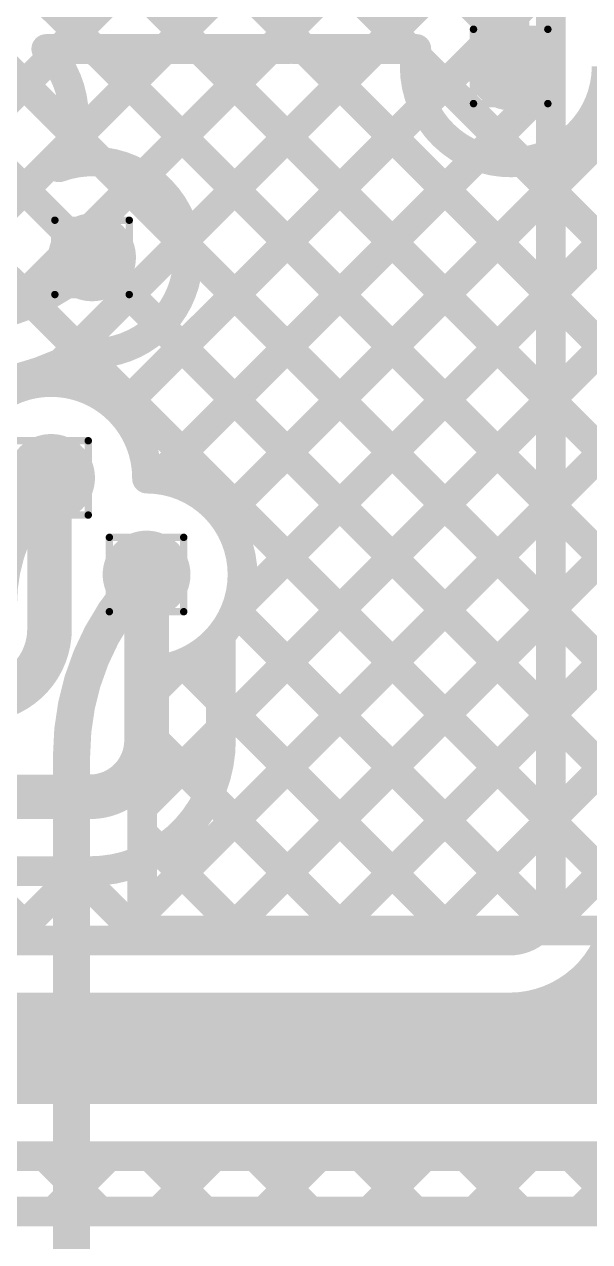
# Model space of a CAD drawing. Header units: inches. Extents: x -17 to 349, y -40 to 215.
# Drawn here: x 97.3 to 101.16, y 123.58 to 131.9 of the extents above; entities that cross this region are included whole.
import ezdxf

# ---------------------------------------------------------------- set-up
doc = ezdxf.new("R2010")
doc.units = ezdxf.units.IN
for name, color, linetype in [('Bottom Layer', 5, 'Continuous'), ('Drill Drawing', 1, 'Continuous'), ('Top Layer', 1, 'Continuous'), ('Via Holes', 16, 'Continuous')]:
    doc.layers.add(name, color=color, linetype=linetype)

msp = doc.modelspace()

# ---------------------------------------------------------------- hatches: boundary and pattern name
at = {"layer": 'Bottom Layer'}
h = msp.add_hatch(color=5, dxfattribs=at)
edge = h.paths.add_edge_path()
edge.add_arc((100.6201, 131.6087), 0.3, 0, 360)
h = msp.add_hatch(color=5, dxfattribs=at)
edge = h.paths.add_edge_path()
edge.add_arc((97.7601, 130.3038), 0.3, 0, 360)
h = msp.add_hatch(color=5, dxfattribs=at)
edge = h.paths.add_edge_path()
edge.add_arc((97.4801, 128.7968), 0.3, 0, 360)
h = msp.add_hatch(color=5, dxfattribs=at)
edge = h.paths.add_edge_path()
edge.add_arc((98.1325, 128.1364), 0.3, 0, 360)
at = {"layer": 'Top Layer'}
h = msp.add_hatch(color=1, dxfattribs=at)
edge = h.paths.add_edge_path()
edge.add_arc((100.6201, 131.6087), 0.3, 0, 360)
h = msp.add_hatch(color=1, dxfattribs=at)
edge = h.paths.add_edge_path()
edge.add_arc((97.7601, 130.3038), 0.3, 0, 360)
h = msp.add_hatch(color=1, dxfattribs=at)
edge = h.paths.add_edge_path()
edge.add_arc((97.4801, 128.7968), 0.3, 0, 360)
h = msp.add_hatch(color=1, dxfattribs=at)
edge = h.paths.add_edge_path()
edge.add_arc((98.1325, 128.1364), 0.3, 0, 360)
at = {"layer": 'Via Holes'}
h = msp.add_hatch(color=7, dxfattribs=at)
edge = h.paths.add_edge_path()
edge.add_arc((100.6201, 131.6087), 0.15, 0, 360)
h = msp.add_hatch(color=7, dxfattribs=at)
edge = h.paths.add_edge_path()
edge.add_arc((97.7601, 130.3038), 0.15, 0, 360)
h = msp.add_hatch(color=7, dxfattribs=at)
edge = h.paths.add_edge_path()
edge.add_arc((97.4801, 128.7968), 0.15, 0, 360)
h = msp.add_hatch(color=7, dxfattribs=at)
edge = h.paths.add_edge_path()
edge.add_arc((98.1325, 128.1364), 0.15, 0, 360)

# ---------------------------------------------------------------- linework, layer by layer
at = {"layer": 'Bottom Layer'}
for points, const_width in [([(87.8763, 140.1884), (100.8948, 127.1699)], 0.2032), ([(96.6223, 135.7529), (100.8948, 131.4804)], 0.2032), ([(94.4313, 128.6193), (100.8593, 135.0474)], 0.2032), ([(96.6223, 135.0345), (100.8948, 130.762)], 0.2032), ([(92.9065, 134.4398), (100.8948, 126.4515)], 0.2032), ([(95.1497, 128.6193), (100.8593, 134.329)], 0.2032), ([(96.6223, 134.3161), (100.8948, 130.0436)], 0.2032), ([(96.6209, 133.5991), (100.8948, 129.3252)], 0.2032), ([(96.9622, 129.7134), (100.8593, 133.6105)], 0.2032), ([(100.8948, 125.9179), (100.8948, 133.2126)], 0.2032), ([(96.4088, 133.0928), (100.8948, 128.6068)], 0.2032), ([(97.4166, 129.4493), (100.8948, 132.9276)], 0.2032), ([(95.9725, 132.8107), (100.8948, 127.8883)], 0.2032), ([(97.9448, 129.2592), (100.8948, 132.2092)], 0.2032), ([(98.1933, 128.7892), (100.8948, 131.4908)], 0.2032), ([(98.1933, 128.7892), (100.8948, 131.4908)], 0.2032), ([(98.6549, 128.5324), (100.8948, 130.7723)], 0.2032), ([(98.7458, 127.9049), (100.8948, 130.0539)], 0.2032), ([(98.6405, 127.0811), (100.8948, 129.3355)], 0.2032), ([(97.4695, 127.7633), (97.4695, 128.7968)], 0.3048), ([(97.4695, 128.7968), (97.4801, 128.7968)], 0.3048), ([(97.9125, 125.6347), (100.8948, 128.6171)], 0.2032), ([(98.1325, 127.0038), (98.1325, 128.1364)], 0.3048), ([(98.6309, 125.6347), (100.8948, 127.8986)], 0.2032), ([(98.7394, 127.8885), (100.8549, 125.773)], 0.2032), ([(98.6405, 127.0038), (98.6405, 127.722)], 0.2032), ([(98.6405, 127.269), (100.2747, 125.6347)], 0.2032), ([(99.3493, 125.6347), (100.8948, 127.1802)], 0.2032), ([(71.9871, 126.6174), (97.746, 126.6174)], 0.3048), ([(98.5594, 126.6317), (99.5563, 125.6347)], 0.2032), ([(100.0677, 125.6347), (100.8948, 126.4618)], 0.2032), ([(98.2245, 126.2481), (98.8379, 125.6347)], 0.2032), ([(85.8473, 126.1094), (97.746, 126.1094)], 0.2032), ([(96.9264, 126.1094), (97.4011, 125.6347)], 0.2032), ([(97.194, 125.6347), (97.6687, 126.1094)], 0.2032), ([(97.6448, 126.1094), (98.1195, 125.6347)], 0.2032), ([(96.4523, 125.6347), (100.6116, 125.6347)], 0.2032), ([(96.4523, 124.8981), (100.6116, 124.8981)], 0.762), ([(100.6116, 124.8981), (102.6512, 124.8981)], 0.762), ([(96.4523, 124.1615), (100.6116, 124.1615)], 0.2032), ([(97.4374, 124.1615), (97.8149, 123.7841)], 0.2032), ([(97.4987, 123.7841), (97.8761, 124.1615)], 0.2032), ([(98.1558, 124.1615), (98.5333, 123.7841)], 0.2032), ([(98.2171, 123.7841), (98.5945, 124.1615)], 0.2032), ([(98.8743, 124.1615), (99.2517, 123.7841)], 0.2032), ([(98.9355, 123.7841), (99.313, 124.1615)], 0.2032), ([(99.5927, 124.1615), (99.9701, 123.7841)], 0.2032), ([(99.6539, 123.7841), (100.0314, 124.1615)], 0.2032), ([(100.3111, 124.1615), (100.6886, 123.7841)], 0.2032), ([(100.3723, 123.7841), (100.7498, 124.1615)], 0.2032), ([(100.6116, 124.1615), (102.6512, 124.1615)], 0.2032), ([(101.0295, 124.1615), (101.407, 123.7841)], 0.2032), ([(101.0908, 123.7841), (101.4682, 124.1615)], 0.2032), ([(91.7547, 123.7841), (110.8418, 123.7841)], 0.2032)]:
    msp.add_lwpolyline(points, dxfattribs=dict(at, const_width=const_width))
for points, const_width in [([(100.844, 131.4908, 1), (100.9456, 131.4908, 1)], 0.1016), ([(100.844, 131.4908, 1), (100.9456, 131.4908, 1)], 0.1016), ([(100.844, 131.4804, 1), (100.9456, 131.4804, 1)], 0.1016), ([(100.844, 130.7723, 1), (100.9456, 130.7723, 1)], 0.1016), ([(100.844, 130.762, 1), (100.9456, 130.762, 1)], 0.1016), ([(100.844, 130.0539, 1), (100.9456, 130.0539, 1)], 0.1016), ([(100.844, 130.0436, 1), (100.9456, 130.0436, 1)], 0.1016), ([(97.3658, 129.4493, 1), (97.4674, 129.4493, 1)], 0.1016), ([(97.1778, 129.4023, 1), (97.2794, 129.4023, 1)], 0.1016), ([(97.1778, 129.4023, 1), (97.2794, 129.4023, 1)], 0.1016), ([(100.844, 129.3355, 1), (100.9456, 129.3355, 1)], 0.1016), ([(100.844, 129.3252, 1), (100.9456, 129.3252, 1)], 0.1016), ([(97.894, 129.2592, 1), (97.9956, 129.2592, 1)], 0.1016), ([(97.3933, 128.7968, 1), (97.5457, 128.7968, 1)], 0.1524), ([(97.3933, 128.7968, 1), (97.5457, 128.7968, 1)], 0.1524), ([(97.4039, 128.7968, 1), (97.5563, 128.7968, 1)], 0.1524), ([(98.0848, 128.792, 1), (98.1864, 128.792, 1)], 0.1016), ([(98.0849, 128.7968, 1), (98.1865, 128.7968, 1)], 0.1016), ([(98.1425, 128.7892, 1), (98.2441, 128.7892, 1)], 0.1016), ([(98.1425, 128.7892, 1), (98.2441, 128.7892, 1)], 0.1016), ([(100.844, 128.6171, 1), (100.9456, 128.6171, 1)], 0.1016), ([(100.844, 128.6068, 1), (100.9456, 128.6068, 1)], 0.1016), ([(98.6041, 128.5324, 1), (98.7057, 128.5324, 1)], 0.1016), ([(98.0563, 128.1364, 1), (98.2087, 128.1364, 1)], 0.1524), ([(98.7373, 128.1364, 1), (98.8389, 128.1364, 1)], 0.1016), ([(98.7373, 128.1364, 1), (98.8389, 128.1364, 1)], 0.1016), ([(98.6886, 127.8885, 1), (98.7902, 127.8885, 1)], 0.1016), ([(98.695, 127.9049, 1), (98.7966, 127.9049, 1)], 0.1016), ([(100.844, 127.8986, 1), (100.9456, 127.8986, 1)], 0.1016), ([(100.844, 127.8883, 1), (100.9456, 127.8883, 1)], 0.1016), ([(97.3933, 127.7633, 1), (97.5457, 127.7633, 1)], 0.1524), ([(97.3933, 127.7633, 1), (97.5457, 127.7633, 1)], 0.1524), ([(98.5897, 127.722, 1), (98.6913, 127.722, 1)], 0.1016), ([(98.5897, 127.722, 1), (98.6913, 127.722, 1)], 0.1016), ([(98.5897, 127.269, 1), (98.6913, 127.269, 1)], 0.1016), ([(100.844, 127.1802, 1), (100.9456, 127.1802, 1)], 0.1016), ([(100.844, 127.1699, 1), (100.9456, 127.1699, 1)], 0.1016), ([(98.0563, 127.0038, 1), (98.2087, 127.0038, 1)], 0.1524), ([(98.0563, 127.0038, 1), (98.2087, 127.0038, 1)], 0.1524), ([(98.5897, 127.0811, 1), (98.6913, 127.0811, 1)], 0.1016), ([(98.5897, 127.0038, 1), (98.6913, 127.0038, 1)], 0.1016), ([(98.5897, 127.0038, 1), (98.6913, 127.0038, 1)], 0.1016), ([(97.6698, 126.6174, 1), (97.8222, 126.6174, 1)], 0.1524), ([(97.6698, 126.6174, 1), (97.8222, 126.6174, 1)], 0.1524), ([(98.5086, 126.6317, 1), (98.6102, 126.6317, 1)], 0.1016), ([(100.844, 126.4618, 1), (100.9456, 126.4618, 1)], 0.1016), ([(100.844, 126.4515, 1), (100.9456, 126.4515, 1)], 0.1016), ([(98.1737, 126.2481, 1), (98.2753, 126.2481, 1)], 0.1016), ([(97.594, 126.1094, 1), (97.6956, 126.1094, 1)], 0.1016), ([(97.6179, 126.1094, 1), (97.7195, 126.1094, 1)], 0.1016), ([(97.6952, 126.1094, 1), (97.7968, 126.1094, 1)], 0.1016), ([(97.6952, 126.1094, 1), (97.7968, 126.1094, 1)], 0.1016), ([(100.844, 125.9179, 1), (100.9456, 125.9179, 1)], 0.1016), ([(100.844, 125.9179, 1), (100.9456, 125.9179, 1)], 0.1016), ([(100.8041, 125.773, 1), (100.9057, 125.773, 1)], 0.1016), ([(97.3503, 125.6347, 1), (97.4519, 125.6347, 1)], 0.1016), ([(97.8617, 125.6347, 1), (97.9633, 125.6347, 1)], 0.1016), ([(98.0687, 125.6347, 1), (98.1703, 125.6347, 1)], 0.1016), ([(98.5801, 125.6347, 1), (98.6817, 125.6347, 1)], 0.1016), ([(98.7871, 125.6347, 1), (98.8887, 125.6347, 1)], 0.1016), ([(99.2985, 125.6347, 1), (99.4001, 125.6347, 1)], 0.1016), ([(99.5055, 125.6347, 1), (99.6071, 125.6347, 1)], 0.1016), ([(100.0169, 125.6347, 1), (100.1185, 125.6347, 1)], 0.1016), ([(100.2239, 125.6347, 1), (100.3255, 125.6347, 1)], 0.1016), ([(100.5608, 125.6347, 1), (100.6624, 125.6347, 1)], 0.1016), ([(100.5608, 125.6347, 1), (100.6624, 125.6347, 1)], 0.1016), ([(100.4211, 124.8981, 1), (100.8021, 124.8981, 1)], 0.381), ([(100.4211, 124.8981, 1), (100.8021, 124.8981, 1)], 0.381), ([(100.4211, 124.8981, 1), (100.8021, 124.8981, 1)], 0.381), ([(97.3866, 124.1615, 1), (97.4882, 124.1615, 1)], 0.1016), ([(97.8253, 124.1615, 1), (97.9269, 124.1615, 1)], 0.1016), ([(98.105, 124.1615, 1), (98.2066, 124.1615, 1)], 0.1016), ([(98.5437, 124.1615, 1), (98.6453, 124.1615, 1)], 0.1016), ([(98.8235, 124.1615, 1), (98.9251, 124.1615, 1)], 0.1016), ([(99.2622, 124.1615, 1), (99.3638, 124.1615, 1)], 0.1016), ([(99.5419, 124.1615, 1), (99.6435, 124.1615, 1)], 0.1016), ([(99.9806, 124.1615, 1), (100.0822, 124.1615, 1)], 0.1016), ([(100.2603, 124.1615, 1), (100.3619, 124.1615, 1)], 0.1016), ([(100.5608, 124.1615, 1), (100.6624, 124.1615, 1)], 0.1016), ([(100.5608, 124.1615, 1), (100.6624, 124.1615, 1)], 0.1016), ([(100.699, 124.1615, 1), (100.8006, 124.1615, 1)], 0.1016), ([(100.9787, 124.1615, 1), (101.0803, 124.1615, 1)], 0.1016), ([(97.4479, 123.7841, 1), (97.5495, 123.7841, 1)], 0.1016), ([(97.7641, 123.7841, 1), (97.8657, 123.7841, 1)], 0.1016), ([(98.1663, 123.7841, 1), (98.2679, 123.7841, 1)], 0.1016), ([(98.4825, 123.7841, 1), (98.5841, 123.7841, 1)], 0.1016), ([(98.8847, 123.7841, 1), (98.9863, 123.7841, 1)], 0.1016), ([(99.2009, 123.7841, 1), (99.3025, 123.7841, 1)], 0.1016), ([(99.6031, 123.7841, 1), (99.7047, 123.7841, 1)], 0.1016), ([(99.9193, 123.7841, 1), (100.0209, 123.7841, 1)], 0.1016), ([(100.3215, 123.7841, 1), (100.4231, 123.7841, 1)], 0.1016), ([(100.6378, 123.7841, 1), (100.7394, 123.7841, 1)], 0.1016), ([(101.04, 123.7841, 1), (101.1416, 123.7841, 1)], 0.1016)]:
    msp.add_lwpolyline(points, format="xyb", close=True, dxfattribs=dict(at, const_width=const_width))
for points, const_width in [([(96.0127, 128.9115, -0.993174), (97.2286, 129.4023)], 0.2032), ([(97.2286, 129.4023, -0.534818), (98.1357, 128.7968)], 0.2032), ([(98.1356, 128.792, -0.412792), (98.7881, 128.1364)], 0.2032), ([(98.7881, 128.1364, -0.172763), (98.6405, 127.722)], 0.2032), ([(97.4695, 127.7633, -0.414214), (96.984, 127.2778)], 0.3048), ([(98.1325, 127.0038, -0.414214), (97.746, 126.6174)], 0.3048), ([(98.6405, 127.0038, -0.414214), (97.746, 126.1094)], 0.2032), ([(101.6314, 125.9179, -0.414214), (100.6116, 124.8981)], 0.762), ([(100.8948, 125.9179, -0.414214), (100.6116, 125.6347)], 0.2032)]:
    msp.add_lwpolyline(points, format="xyb", dxfattribs=dict(at, const_width=const_width))
at = {"layer": 'Drill Drawing', "const_width": 0.0508}
for points in [[(100.3661, 131.8627), (100.8741, 131.8627)], [(100.3661, 131.3547), (100.3661, 131.8627)], [(100.8741, 131.3547), (100.8741, 131.8627)], [(100.3661, 131.3547), (100.8741, 131.3547)], [(97.5061, 130.5578), (98.0141, 130.5578)], [(97.5061, 130.0498), (97.5061, 130.5578)], [(98.0141, 130.0498), (98.0141, 130.5578)], [(97.5061, 130.0498), (98.0141, 130.0498)], [(97.2261, 129.0508), (97.7341, 129.0508)], [(97.7341, 128.5428), (97.7341, 129.0508)], [(97.2261, 128.5428), (97.7341, 128.5428)], [(97.8785, 128.3904), (98.3865, 128.3904)], [(97.8785, 127.8824), (97.8785, 128.3904)], [(98.3865, 127.8824), (98.3865, 128.3904)], [(97.8785, 127.8824), (98.3865, 127.8824)]]:
    msp.add_lwpolyline(points, dxfattribs=at)
at = {"layer": 'Drill Drawing', "const_width": 0.0254}
for points in [[(100.3534, 131.8627, 1), (100.3788, 131.8627, 1)], [(100.3534, 131.8627, 1), (100.3788, 131.8627, 1)], [(100.8614, 131.8627, 1), (100.8868, 131.8627, 1)], [(100.8614, 131.8627, 1), (100.8868, 131.8627, 1)], [(100.3534, 131.3547, 1), (100.3788, 131.3547, 1)], [(100.3534, 131.3547, 1), (100.3788, 131.3547, 1)], [(100.8614, 131.3547, 1), (100.8868, 131.3547, 1)], [(100.8614, 131.3547, 1), (100.8868, 131.3547, 1)], [(97.4934, 130.5578, 1), (97.5188, 130.5578, 1)], [(97.4934, 130.5578, 1), (97.5188, 130.5578, 1)], [(98.0014, 130.5578, 1), (98.0268, 130.5578, 1)], [(98.0014, 130.5578, 1), (98.0268, 130.5578, 1)], [(97.4934, 130.0498, 1), (97.5188, 130.0498, 1)], [(97.4934, 130.0498, 1), (97.5188, 130.0498, 1)], [(98.0014, 130.0498, 1), (98.0268, 130.0498, 1)], [(98.0014, 130.0498, 1), (98.0268, 130.0498, 1)], [(97.7214, 129.0508, 1), (97.7468, 129.0508, 1)], [(97.7214, 129.0508, 1), (97.7468, 129.0508, 1)], [(97.7214, 128.5428, 1), (97.7468, 128.5428, 1)], [(97.7214, 128.5428, 1), (97.7468, 128.5428, 1)], [(97.8658, 128.3904, 1), (97.8912, 128.3904, 1)], [(97.8658, 128.3904, 1), (97.8912, 128.3904, 1)], [(98.3738, 128.3904, 1), (98.3992, 128.3904, 1)], [(98.3738, 128.3904, 1), (98.3992, 128.3904, 1)], [(97.8658, 127.8824, 1), (97.8912, 127.8824, 1)], [(97.8658, 127.8824, 1), (97.8912, 127.8824, 1)], [(98.3738, 127.8824, 1), (98.3992, 127.8824, 1)], [(98.3738, 127.8824, 1), (98.3992, 127.8824, 1)]]:
    msp.add_lwpolyline(points, format="xyb", close=True, dxfattribs=at)
at = {"layer": 'Top Layer'}
for points, const_width in [([(100.6201, 131.6087), (100.6201, 132.8187)], 0.254), ([(97.4475, 131.7281), (97.6157, 131.7281)], 0.2032), ([(97.4475, 131.7281), (97.6157, 131.7281)], 0.2032), ([(97.4475, 131.7281), (97.6157, 131.7281)], 0.2032), ([(97.6069, 131.0766), (98.2585, 131.7281)], 0.2032), ([(97.6245, 131.7281), (98.1245, 131.7281)], 0.2032), ([(97.6245, 131.7281), (98.1157, 131.7281)], 0.2032), ([(97.7734, 131.7281), (103.6375, 125.8641)], 0.2032), ([(98.1027, 125.8249), (104.0059, 131.7281)], 0.2032), ([(98.1027, 126.5433), (103.2874, 131.7281)], 0.2032), ([(98.1081, 130.8593), (98.9769, 131.7281)], 0.2032), ([(98.1245, 131.7281), (98.6157, 131.7281)], 0.2032), ([(98.1245, 131.7281), (98.6157, 131.7281)], 0.2032), ([(98.4024, 130.4351), (99.6953, 131.7281)], 0.2032), ([(98.4024, 130.4351), (99.6953, 131.7281)], 0.2032), ([(98.4919, 131.7281), (103.5965, 126.6234)], 0.2032), ([(98.6157, 131.7281), (99.1157, 131.7281)], 0.2032), ([(98.6245, 131.7281), (99.1157, 131.7281)], 0.2032), ([(98.6549, 128.5324), (101.8506, 131.7281)], 0.2032), ([(98.7458, 127.9049), (102.569, 131.7281)], 0.2032), ([(99.1245, 131.7281), (99.6157, 131.7281)], 0.2032), ([(99.1245, 131.7281), (99.6157, 131.7281)], 0.2032), ([(99.2103, 131.7281), (102.7052, 128.2332)], 0.2032), ([(99.6245, 131.7281), (99.9754, 131.7281)], 0.2032), ([(99.6245, 131.7281), (99.9754, 131.7281)], 0.2032), ([(97.9448, 129.2592), (100.0232, 131.3375)], 0.2032), ([(101.151, 131.2242), (103.3809, 128.9943)], 0.2032), ([(97.6261, 131.157), (97.8272, 130.9559)], 0.2032), ([(98.699, 125.7029), (104.1375, 131.1413)], 0.2032), ([(98.1933, 128.7892), (100.3965, 130.9924)], 0.2032), ([(100.6989, 130.9579), (102.981, 128.6758)], 0.2032), ([(99.4175, 125.7029), (104.1889, 130.4743)], 0.2032), ([(98.4122, 130.3709), (103.0803, 125.7029)], 0.2032), ([(98.2241, 129.8406), (102.3619, 125.7029)], 0.2032), ([(97.6949, 129.6514), (101.6434, 125.7029)], 0.2032), ([(97.4166, 129.4493), (97.5476, 129.5804)], 0.2032), ([(97.4166, 129.4493), (97.5476, 129.5804)], 0.2032), ([(97.1708, 129.4571), (97.2265, 129.4014)], 0.2032), ([(100.1359, 125.7029), (102.7142, 128.2812)], 0.2032), ([(98.7394, 127.8885), (100.925, 125.7029)], 0.2032), ([(100.8543, 125.7029), (102.8583, 127.7069)], 0.2032), ([(98.1822, 127.3413), (98.364, 127.5231)], 0.2032), ([(98.3801, 127.5294), (100.2066, 125.7029)], 0.2032), ([(98.115, 127.076), (99.4882, 125.7029)], 0.2032), ([(97.6201, 121.4787), (97.6201, 126.8994)], 0.254), ([(98.1027, 125.7029), (98.1027, 126.8994)], 0.2032), ([(98.1027, 126.37), (98.7697, 125.7029)], 0.2032), ([(98.1027, 125.7029), (103.6375, 125.7029)], 0.2032), ([(98.1027, 125.7029), (103.6375, 125.7029)], 0.2032)]:
    msp.add_lwpolyline(points, dxfattribs=dict(at, const_width=const_width))
for points, const_width in [([(97.3967, 131.7281, 1), (97.4983, 131.7281, 1)], 0.1016), ([(97.3967, 131.7281, 1), (97.4983, 131.7281, 1)], 0.1016), ([(97.3967, 131.7281, 1), (97.4983, 131.7281, 1)], 0.1016), ([(97.3967, 131.7281, 1), (97.4983, 131.7281, 1)], 0.1016), ([(97.5649, 131.7281, 1), (97.6665, 131.7281, 1)], 0.1016), ([(97.5649, 131.7281, 1), (97.6665, 131.7281, 1)], 0.1016), ([(97.5649, 131.7281, 1), (97.6665, 131.7281, 1)], 0.1016), ([(97.5737, 131.7281, 1), (97.6753, 131.7281, 1)], 0.1016), ([(97.5737, 131.7281, 1), (97.6753, 131.7281, 1)], 0.1016), ([(97.7226, 131.7281, 1), (97.8242, 131.7281, 1)], 0.1016), ([(98.0649, 131.7281, 1), (98.1665, 131.7281, 1)], 0.1016), ([(98.0737, 131.7281, 1), (98.1753, 131.7281, 1)], 0.1016), ([(98.0737, 131.7281, 1), (98.1753, 131.7281, 1)], 0.1016), ([(98.0737, 131.7281, 1), (98.1753, 131.7281, 1)], 0.1016), ([(98.2077, 131.7281, 1), (98.3093, 131.7281, 1)], 0.1016), ([(98.4411, 131.7281, 1), (98.5427, 131.7281, 1)], 0.1016), ([(98.5649, 131.7281, 1), (98.6665, 131.7281, 1)], 0.1016), ([(98.5649, 131.7281, 1), (98.6665, 131.7281, 1)], 0.1016), ([(98.5649, 131.7281, 1), (98.6665, 131.7281, 1)], 0.1016), ([(98.5737, 131.7281, 1), (98.6753, 131.7281, 1)], 0.1016), ([(98.9261, 131.7281, 1), (99.0277, 131.7281, 1)], 0.1016), ([(99.0649, 131.7281, 1), (99.1665, 131.7281, 1)], 0.1016), ([(99.0649, 131.7281, 1), (99.1665, 131.7281, 1)], 0.1016), ([(99.0737, 131.7281, 1), (99.1753, 131.7281, 1)], 0.1016), ([(99.0737, 131.7281, 1), (99.1753, 131.7281, 1)], 0.1016), ([(99.1595, 131.7281, 1), (99.2611, 131.7281, 1)], 0.1016), ([(99.5649, 131.7281, 1), (99.6665, 131.7281, 1)], 0.1016), ([(99.5649, 131.7281, 1), (99.6665, 131.7281, 1)], 0.1016), ([(99.5737, 131.7281, 1), (99.6753, 131.7281, 1)], 0.1016), ([(99.5737, 131.7281, 1), (99.6753, 131.7281, 1)], 0.1016), ([(99.6445, 131.7281, 1), (99.7461, 131.7281, 1)], 0.1016), ([(99.6445, 131.7281, 1), (99.7461, 131.7281, 1)], 0.1016), ([(99.9246, 131.7281, 1), (100.0262, 131.7281, 1)], 0.1016), ([(99.9246, 131.7281, 1), (100.0262, 131.7281, 1)], 0.1016), ([(99.9246, 131.7281, 1), (100.0262, 131.7281, 1)], 0.1016), ([(100.5566, 131.6087, 1), (100.6836, 131.6087, 1)], 0.127), ([(97.5849, 131.2685, 1), (97.6865, 131.2685, 1)], 0.1016), ([(97.5849, 131.2685, 1), (97.6865, 131.2685, 1)], 0.1016), ([(99.9724, 131.3375, 1), (100.074, 131.3375, 1)], 0.1016), ([(101.1002, 131.2242, 1), (101.2018, 131.2242, 1)], 0.1016), ([(97.5753, 131.157, 1), (97.6769, 131.157, 1)], 0.1016), ([(97.5561, 131.0766, 1), (97.6577, 131.0766, 1)], 0.1016), ([(97.7764, 130.9559, 1), (97.878, 130.9559, 1)], 0.1016), ([(100.3457, 130.9924, 1), (100.4473, 130.9924, 1)], 0.1016), ([(100.6481, 130.9579, 1), (100.7497, 130.9579, 1)], 0.1016), ([(97.4843, 130.9196, 1), (97.5859, 130.9196, 1)], 0.1016), ([(97.4843, 130.9196, 1), (97.5859, 130.9196, 1)], 0.1016), ([(98.0573, 130.8593, 1), (98.1589, 130.8593, 1)], 0.1016), ([(98.3516, 130.4351, 1), (98.4532, 130.4351, 1)], 0.1016), ([(98.3516, 130.4351, 1), (98.4532, 130.4351, 1)], 0.1016), ([(98.3614, 130.3709, 1), (98.463, 130.3709, 1)], 0.1016), ([(97.6957, 130.3029, 1), (97.8227, 130.3029, 1)], 0.127), ([(97.6957, 130.3029, 1), (97.8227, 130.3029, 1)], 0.127), ([(97.6966, 130.3038, 1), (97.8236, 130.3038, 1)], 0.127), ([(98.3649, 130.3038, 1), (98.4665, 130.3038, 1)], 0.1016), ([(98.3649, 130.3038, 1), (98.4665, 130.3038, 1)], 0.1016), ([(98.1733, 129.8406, 1), (98.2749, 129.8406, 1)], 0.1016), ([(97.6392, 129.6519, 1), (97.7408, 129.6519, 1)], 0.1016), ([(97.6392, 129.6519, 1), (97.7408, 129.6519, 1)], 0.1016), ([(97.6441, 129.6514, 1), (97.7457, 129.6514, 1)], 0.1016), ([(97.4968, 129.5804, 1), (97.5984, 129.5804, 1)], 0.1016), ([(97.4968, 129.5804, 1), (97.5984, 129.5804, 1)], 0.1016), ([(97.3658, 129.4493, 1), (97.4674, 129.4493, 1)], 0.1016), ([(97.3658, 129.4493, 1), (97.4674, 129.4493, 1)], 0.1016), ([(97.1757, 129.4014, 1), (97.2773, 129.4014, 1)], 0.1016), ([(97.894, 129.2592, 1), (97.9956, 129.2592, 1)], 0.1016), ([(97.4166, 128.7968, 1), (97.5436, 128.7968, 1)], 0.127), ([(98.0848, 128.792, 1), (98.1864, 128.792, 1)], 0.1016), ([(98.0849, 128.7968, 1), (98.1865, 128.7968, 1)], 0.1016), ([(98.1425, 128.7892, 1), (98.2441, 128.7892, 1)], 0.1016), ([(98.6041, 128.5324, 1), (98.7057, 128.5324, 1)], 0.1016), ([(98.069, 128.1364, 1), (98.196, 128.1364, 1)], 0.127), ([(98.7373, 128.1364, 1), (98.8389, 128.1364, 1)], 0.1016), ([(98.7373, 128.1364, 1), (98.8389, 128.1364, 1)], 0.1016), ([(98.6886, 127.8885, 1), (98.7902, 127.8885, 1)], 0.1016), ([(98.695, 127.9049, 1), (98.7966, 127.9049, 1)], 0.1016), ([(98.3132, 127.5231, 1), (98.4148, 127.5231, 1)], 0.1016), ([(98.3293, 127.5294, 1), (98.4309, 127.5294, 1)], 0.1016), ([(98.1987, 127.4914, 1), (98.3003, 127.4914, 1)], 0.1016), ([(98.1987, 127.4914, 1), (98.3003, 127.4914, 1)], 0.1016), ([(98.1314, 127.3413, 1), (98.233, 127.3413, 1)], 0.1016), ([(98.0642, 127.076, 1), (98.1658, 127.076, 1)], 0.1016), ([(97.5566, 126.8994, 1), (97.6836, 126.8994, 1)], 0.127), ([(97.5566, 126.8994, 1), (97.6836, 126.8994, 1)], 0.127), ([(98.0519, 126.8994, 1), (98.1535, 126.8994, 1)], 0.1016), ([(98.0519, 126.8994, 1), (98.1535, 126.8994, 1)], 0.1016), ([(98.0519, 126.5433, 1), (98.1535, 126.5433, 1)], 0.1016), ([(98.0519, 126.37, 1), (98.1535, 126.37, 1)], 0.1016), ([(98.0519, 125.8249, 1), (98.1535, 125.8249, 1)], 0.1016), ([(98.0519, 125.7029, 1), (98.1535, 125.7029, 1)], 0.1016), ([(98.0519, 125.7029, 1), (98.1535, 125.7029, 1)], 0.1016), ([(98.0519, 125.7029, 1), (98.1535, 125.7029, 1)], 0.1016), ([(98.6482, 125.7029, 1), (98.7498, 125.7029, 1)], 0.1016), ([(98.7189, 125.7029, 1), (98.8205, 125.7029, 1)], 0.1016), ([(99.3667, 125.7029, 1), (99.4683, 125.7029, 1)], 0.1016), ([(99.4374, 125.7029, 1), (99.539, 125.7029, 1)], 0.1016), ([(100.0851, 125.7029, 1), (100.1867, 125.7029, 1)], 0.1016), ([(100.1558, 125.7029, 1), (100.2574, 125.7029, 1)], 0.1016), ([(100.8035, 125.7029, 1), (100.9051, 125.7029, 1)], 0.1016), ([(100.8742, 125.7029, 1), (100.9758, 125.7029, 1)], 0.1016)]:
    msp.add_lwpolyline(points, format="xyb", close=True, dxfattribs=dict(at, const_width=const_width))
for points, const_width in [([(97.4475, 131.7281, -0.196716), (97.6357, 131.2685)], 0.2032), ([(101.2757, 131.6087, -1.096037), (99.9754, 131.7281)], 0.2032), ([(97.6357, 131.2685, -0.141221), (97.5351, 130.9196)], 0.2032), ([(97.5351, 130.9196, -0.520938), (98.4157, 130.3038)], 0.2032), ([(97.7592, 130.3029, -0.198694), (96.7822, 129.8987)], 0.254), ([(98.4157, 130.3038, -0.445916), (97.69, 129.6519)], 0.2032), ([(97.7601, 130.3038, -0.00021), (97.7592, 130.3029)], 0.254), ([(97.69, 129.6519, -0.127751), (96.7822, 129.4161)], 0.2032), ([(96.8295, 128.7155, -1.064191), (98.1357, 128.7968)], 0.2032), ([(97.1201, 127.9277, -0.198912), (97.4801, 128.7968)], 0.254), ([(98.1356, 128.792, -0.412792), (98.7881, 128.1364)], 0.2032), ([(97.6201, 126.8994, -0.198912), (98.1325, 128.1364)], 0.254), ([(98.7881, 128.1364, -0.362581), (98.2495, 127.4914)], 0.2032), ([(98.1027, 126.8994, -0.122155), (98.2495, 127.4914)], 0.2032)]:
    msp.add_lwpolyline(points, format="xyb", dxfattribs=dict(at, const_width=const_width))

doc.saveas('drawing.dxf')
